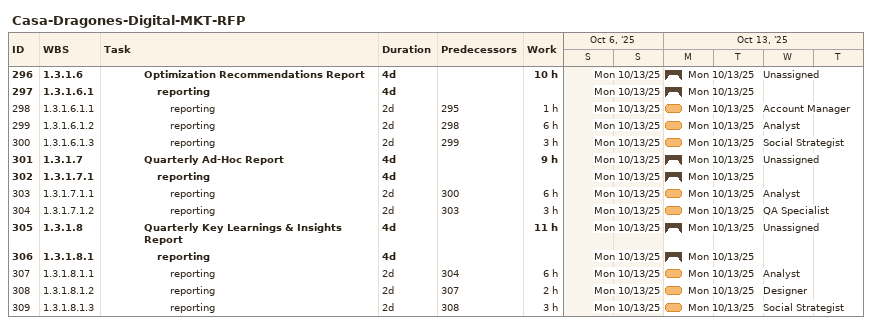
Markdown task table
Casa-Dragones-Digital-MKT-RFP

| ID | WBS | Task | Duration | Start | Finish | Predecessors | Resources | Work (h) |
|---|---|---|---|---|---|---|---|---|
| 296 | 1.3.1.6 | **Optimization Recommendations Report** | 4d | 2025-10-13 | 2025-10-13 |  | Unassigned | 10 |
| 297 | 1.3.1.6.1 | **reporting** | 4d | 2025-10-13 | 2025-10-13 |  |  |  |
| 298 | 1.3.1.6.1.1 | reporting | 2d | 2025-10-13 | 2025-10-13 | 295 | Account Manager | 1 |
| 299 | 1.3.1.6.1.2 | reporting | 2d | 2025-10-13 | 2025-10-13 | 298 | Analyst | 6 |
| 300 | 1.3.1.6.1.3 | reporting | 2d | 2025-10-13 | 2025-10-13 | 299 | Social Strategist | 3 |
| 301 | 1.3.1.7 | **Quarterly Ad-Hoc Report** | 4d | 2025-10-13 | 2025-10-13 |  | Unassigned | 9 |
| 302 | 1.3.1.7.1 | **reporting** | 4d | 2025-10-13 | 2025-10-13 |  |  |  |
| 303 | 1.3.1.7.1.1 | reporting | 2d | 2025-10-13 | 2025-10-13 | 300 | Analyst | 6 |
| 304 | 1.3.1.7.1.2 | reporting | 2d | 2025-10-13 | 2025-10-13 | 303 | QA Specialist | 3 |
| 305 | 1.3.1.8 | **Quarterly Key Learnings & Insights Report** | 4d | 2025-10-13 | 2025-10-13 |  | Unassigned | 11 |
| 306 | 1.3.1.8.1 | **reporting** | 4d | 2025-10-13 | 2025-10-13 |  |  |  |
| 307 | 1.3.1.8.1.1 | reporting | 2d | 2025-10-13 | 2025-10-13 | 304 | Analyst | 6 |
| 308 | 1.3.1.8.1.2 | reporting | 2d | 2025-10-13 | 2025-10-13 | 307 | Designer | 2 |
| 309 | 1.3.1.8.1.3 | reporting | 2d | 2025-10-13 | 2025-10-13 | 308 | Social Strategist | 3 |
